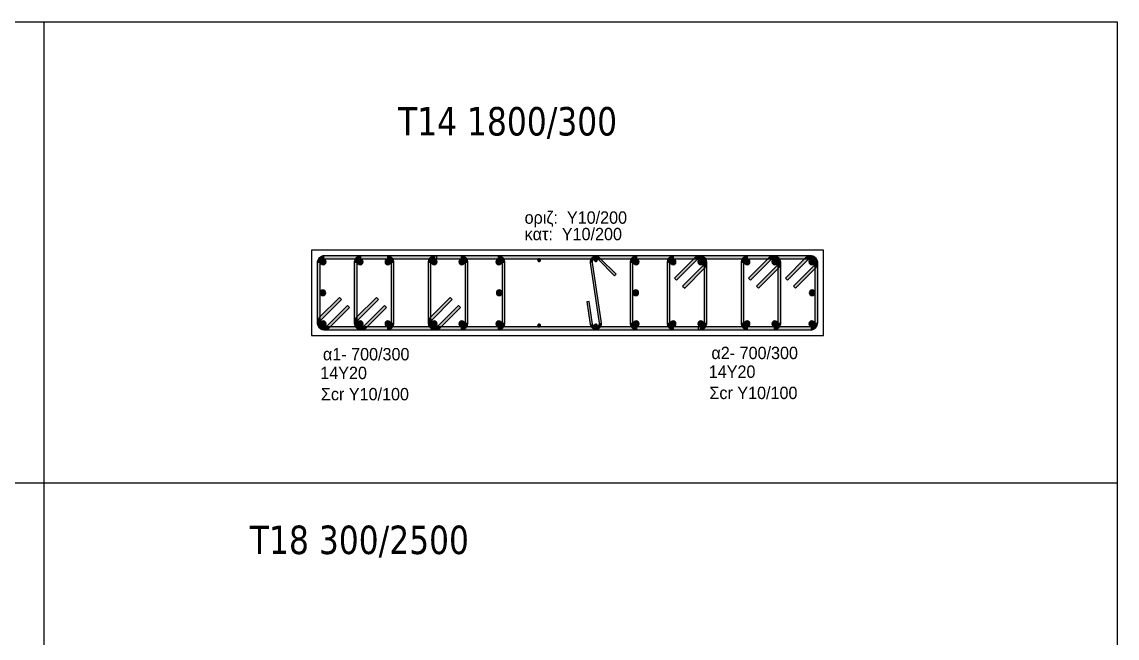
# Model space of a CAD drawing. Header units: millimetres. Extents: x -2171 to 1563, y -1758 to -1505.
# Drawn here: x -548.97 to -529.72, y -1601.08 to -1590.25 of the extents above; entities that cross this region are included whole.
import ezdxf

# ---------------------------------------------------------------- set-up
doc = ezdxf.new("R2010")
doc.units = ezdxf.units.MM
for name, color, linetype in [('-S_TEXT', 3, 'Continuous'), ('Col_Det', 7, 'Continuous'), ('Col_Det_Fill', 7, 'Continuous'), ('Geo_Col_Pro_1', 7, 'Continuous'), ('pinakaki', 153, 'Continuous')]:
    doc.layers.add(name, color=color, linetype=linetype)
doc.styles.add('S1Arl22_b_934_161', font='arial.ttf', dxfattribs={"width": 0.933629, "height": 0.002175})
doc.styles.get("Standard").update_dxf_attribs({"font": 'tahoma.ttf'})

msp = doc.modelspace()

# ---------------------------------------------------------------- hatches: boundary and pattern name
at = {"layer": 'Col_Det_Fill'}
for color, points in [(252, [(-543.6525, -1594.4098), (-543.6525, -1594.3598, 0.4142136), (-543.7775, -1594.4848), (-543.7275, -1594.4848, -0.4142136)]), (252, [(-540.6025, -1594.4098), (-540.6025, -1594.3598), (-543.6525, -1594.3598), (-543.6525, -1594.4098)]), (252, [(-543.0025, -1594.4098), (-543.0025, -1594.3598, 0.4142136), (-543.1275, -1594.4848), (-543.0775, -1594.4848, -0.4142136)]), (252, [(-542.5525, -1594.4098), (-542.5525, -1594.3598), (-543.0025, -1594.3598), (-543.0025, -1594.4098)]), (252, [(-542.4775, -1594.4848), (-542.4275, -1594.4848, 0.4142136), (-542.5525, -1594.3598), (-542.5525, -1594.4098, -0.4142136)]), (252, [(-541.7025, -1594.4098), (-541.7025, -1594.3598, 0.4142136), (-541.8275, -1594.4848), (-541.7775, -1594.4848, -0.4142136)]), (252, [(-541.2525, -1594.4098), (-541.2525, -1594.3598), (-541.7025, -1594.3598), (-541.7025, -1594.4098)]), (252, [(-537.076, -1594.4098), (-537.076, -1594.3598), (-541.679, -1594.3598), (-541.679, -1594.4098)]), (252, [(-541.1775, -1594.4848), (-541.1275, -1594.4848, 0.4142136), (-541.2525, -1594.3598), (-541.2525, -1594.4098, -0.4142136)]), (252, [(-540.5275, -1594.4848), (-540.4775, -1594.4848, 0.4142136), (-540.6025, -1594.3598), (-540.6025, -1594.4098, -0.4142136)]), (252, [(-538.9767, -1594.4846), (-538.9371, -1594.4786, -0.7233449), (-538.8353, -1594.4273), (-538.8071, -1594.399, 0.7233449)]), (252, [(-538.1525, -1594.4098), (-538.1525, -1594.3598, 0.4142136), (-538.2775, -1594.4848), (-538.2275, -1594.4848, -0.4142136)]), (252, [(-535.1025, -1594.4098), (-535.1025, -1594.3598), (-538.1525, -1594.3598), (-538.1525, -1594.4098)]), (252, [(-537.5025, -1594.4098), (-537.5025, -1594.3598, 0.4142136), (-537.6275, -1594.4848), (-537.5775, -1594.4848, -0.4142136)]), (252, [(-537.0525, -1594.4098), (-537.0525, -1594.3598), (-537.5025, -1594.3598), (-537.5025, -1594.4098)]), (252, [(-537.1055, -1594.4317), (-537.1409, -1594.3964), (-537.4945, -1594.7499), (-537.4591, -1594.7853)]), (252, [(-536.9775, -1594.4848), (-536.9275, -1594.4848, 0.6681786), (-537.1409, -1594.3964), (-537.1055, -1594.4317, -0.6681786)]), (252, [(-536.9995, -1594.5378), (-536.9641, -1594.5731, 0.6681786), (-537.0525, -1594.3598), (-537.0525, -1594.4098, -0.6681786)]), (252, [(-536.2025, -1594.4098), (-536.2025, -1594.3598, 0.4142136), (-536.3275, -1594.4848), (-536.2775, -1594.4848, -0.4142136)]), (252, [(-535.7525, -1594.4098), (-535.7525, -1594.3598), (-536.2025, -1594.3598), (-536.2025, -1594.4098)]), (252, [(-535.8055, -1594.4317), (-535.8409, -1594.3964), (-536.1945, -1594.7499), (-536.1591, -1594.7853)]), (252, [(-535.6775, -1594.4848), (-535.6275, -1594.4848, 0.6681786), (-535.8409, -1594.3964), (-535.8055, -1594.4317, -0.6681786)]), (252, [(-535.6995, -1594.5378), (-535.6641, -1594.5731, 0.6681786), (-535.7525, -1594.3598), (-535.7525, -1594.4098, -0.6681786)]), (252, [(-535.1555, -1594.4317), (-535.1909, -1594.3964), (-535.5445, -1594.7499), (-535.5091, -1594.7853)]), (252, [(-535.0275, -1594.4848), (-534.9775, -1594.4848, 0.6681786), (-535.1909, -1594.3964), (-535.1555, -1594.4317, -0.6681786)]), (252, [(-535.0495, -1594.5378), (-535.0141, -1594.5731, 0.6681786), (-535.1025, -1594.3598), (-535.1025, -1594.4098, -0.6681786)]), (252, [(-543.7275, -1594.4848), (-543.7775, -1594.4848), (-543.7775, -1595.5348), (-543.7275, -1595.5348)]), (12, [(-543.7202, -1594.4671, 0.4142136), (-543.6702, -1594.5171, 0.4142136), (-543.6202, -1594.4671, 0.4142136), (-543.6702, -1594.4171, 0.4142136)]), (252, [(-543.0775, -1594.4848), (-543.1275, -1594.4848), (-543.1275, -1595.5348), (-543.0775, -1595.5348)]), (56, [(-543.0702, -1594.4671, 0.4142136), (-543.0202, -1594.5171, 0.4142136), (-542.9702, -1594.4671, 0.4142136), (-543.0202, -1594.4171, 0.4142136)]), (56, [(-542.5848, -1594.4671, 0.4142136), (-542.5348, -1594.5171, 0.4142136), (-542.4848, -1594.4671, 0.4142136), (-542.5348, -1594.4171, 0.4142136)]), (252, [(-542.4775, -1595.5348), (-542.4275, -1595.5348), (-542.4275, -1594.4848), (-542.4775, -1594.4848)]), (252, [(-541.7775, -1594.4848), (-541.8275, -1594.4848), (-541.8275, -1595.5348), (-541.7775, -1595.5348)]), (56, [(-541.7702, -1594.4671, 0.4142136), (-541.7202, -1594.5171, 0.4142136), (-541.6702, -1594.4671, 0.4142136), (-541.7202, -1594.4171, 0.4142136)]), (56, [(-541.2848, -1594.4671, 0.4142136), (-541.2348, -1594.5171, 0.4142136), (-541.1848, -1594.4671, 0.4142136), (-541.2348, -1594.4171, 0.4142136)]), (252, [(-541.1775, -1595.5348), (-541.1275, -1595.5348), (-541.1275, -1594.4848), (-541.1775, -1594.4848)]), (12, [(-540.6348, -1594.4671, 0.4142136), (-540.5848, -1594.5171, 0.4142136), (-540.5348, -1594.4671, 0.4142136), (-540.5848, -1594.4171, 0.4142136)]), (252, [(-540.5275, -1595.5348), (-540.4775, -1595.5348), (-540.4775, -1594.4848), (-540.5275, -1594.4848)]), (133, [(-539.9023, -1594.4348, 0.4142136), (-539.8773, -1594.4598, 0.4142136), (-539.8523, -1594.4348, 0.4142136), (-539.8773, -1594.4098, 0.4142136)]), (252, [(-538.8184, -1595.5409), (-538.7789, -1595.5349), (-538.9371, -1594.4786), (-538.9767, -1594.4846)]), (133, [(-538.9028, -1594.4348, 0.4142136), (-538.8778, -1594.4598, 0.4142136), (-538.8528, -1594.4348, 0.4142136), (-538.8778, -1594.4098, 0.4142136)]), (252, [(-538.8071, -1594.399), (-538.8353, -1594.4273), (-538.5525, -1594.7102), (-538.5242, -1594.6819)]), (252, [(-538.2275, -1594.4848), (-538.2775, -1594.4848), (-538.2775, -1595.5348), (-538.2275, -1595.5348)]), (12, [(-538.1202, -1594.4671, 0.4142136), (-538.1702, -1594.4171, 0.4142136), (-538.2202, -1594.4671, 0.4142136), (-538.1702, -1594.5171, 0.4142136)]), (252, [(-537.5775, -1594.4848), (-537.6275, -1594.4848), (-537.6275, -1595.5348), (-537.5775, -1595.5348)]), (56, [(-537.4702, -1594.4671, 0.4142136), (-537.5202, -1594.4171, 0.4142136), (-537.5702, -1594.4671, 0.4142136), (-537.5202, -1594.5171, 0.4142136)]), (252, [(-537.353, -1594.8913), (-537.3177, -1594.9267), (-536.9641, -1594.5731), (-536.9995, -1594.5378)]), (56, [(-536.9848, -1594.4671, 0.4142136), (-537.0348, -1594.4171, 0.4142136), (-537.0848, -1594.4671, 0.4142136), (-537.0348, -1594.5171, 0.4142136)]), (252, [(-536.9775, -1595.5348), (-536.9275, -1595.5348), (-536.9275, -1594.4848), (-536.9775, -1594.4848)]), (252, [(-536.2775, -1594.4848), (-536.3275, -1594.4848), (-536.3275, -1595.5348), (-536.2775, -1595.5348)]), (56, [(-536.1702, -1594.4671, 0.4142136), (-536.2202, -1594.4171, 0.4142136), (-536.2702, -1594.4671, 0.4142136), (-536.2202, -1594.5171, 0.4142136)]), (252, [(-536.053, -1594.8913), (-536.0177, -1594.9267), (-535.6641, -1594.5731), (-535.6995, -1594.5378)]), (56, [(-535.6848, -1594.4671, 0.4142136), (-535.7348, -1594.4171, 0.4142136), (-535.7848, -1594.4671, 0.4142136), (-535.7348, -1594.5171, 0.4142136)]), (252, [(-535.6775, -1595.5348), (-535.6275, -1595.5348), (-535.6275, -1594.4848), (-535.6775, -1594.4848)]), (252, [(-535.403, -1594.8913), (-535.3677, -1594.9267), (-535.0141, -1594.5731), (-535.0495, -1594.5378)]), (12, [(-535.0348, -1594.4671, 0.4142136), (-535.0848, -1594.4171, 0.4142136), (-535.1348, -1594.4671, 0.4142136), (-535.0848, -1594.5171, 0.4142136)]), (252, [(-535.0275, -1595.5348), (-534.9775, -1595.5348), (-534.9775, -1594.4848), (-535.0275, -1594.4848)]), (12, [(-543.7275, -1595.0098, 0.4142136), (-543.6775, -1595.0598, 0.4142136), (-543.6275, -1595.0098, 0.4142136), (-543.6775, -1594.9598, 0.4142136)]), (12, [(-540.6275, -1595.0097, 0.4142136), (-540.5775, -1595.0597, 0.4142136), (-540.5275, -1595.0097, 0.4142136), (-540.5775, -1594.9597, 0.4142136)]), (12, [(-538.1275, -1595.0098, 0.4142136), (-538.1775, -1594.9598, 0.4142136), (-538.2275, -1595.0098, 0.4142136), (-538.1775, -1595.0598, 0.4142136)]), (12, [(-535.0275, -1595.0097, 0.4142136), (-535.0775, -1594.9597, 0.4142136), (-535.1275, -1595.0097, 0.4142136), (-535.0775, -1595.0597, 0.4142136)]), (252, [(-543.352, -1595.1282), (-543.3873, -1595.0928), (-543.7409, -1595.4464), (-543.7055, -1595.4817)]), (252, [(-542.702, -1595.1282), (-542.7373, -1595.0928), (-543.0909, -1595.4464), (-543.0555, -1595.4817)]), (252, [(-541.402, -1595.1282), (-541.4373, -1595.0928), (-541.7909, -1595.4464), (-541.7555, -1595.4817)]), (252, [(-538.9964, -1595.1631), (-539.0359, -1595.169), (-538.9767, -1595.5646), (-538.9371, -1595.5586)]), (252, [(-543.5995, -1595.5878), (-543.5641, -1595.6231), (-543.2106, -1595.2696), (-543.2459, -1595.2342)]), (252, [(-542.9495, -1595.5878), (-542.9141, -1595.6231), (-542.5606, -1595.2696), (-542.5959, -1595.2342)]), (252, [(-541.6495, -1595.5878), (-541.6141, -1595.6231), (-541.2606, -1595.2696), (-541.2959, -1595.2342)]), (252, [(-543.7055, -1595.4817), (-543.7409, -1595.4464, 0.6681786), (-543.6525, -1595.6598), (-543.6525, -1595.6098, -0.6681786)]), (252, [(-543.7275, -1595.5348), (-543.7775, -1595.5348, 0.6681786), (-543.5641, -1595.6231), (-543.5995, -1595.5878, -0.6681786)]), (12, [(-543.7202, -1595.5524, 0.4142136), (-543.6702, -1595.6024, 0.4142136), (-543.6202, -1595.5524, 0.4142136), (-543.6702, -1595.5024, 0.4142136)]), (252, [(-543.0555, -1595.4817), (-543.0909, -1595.4464, 0.6681786), (-543.0025, -1595.6598), (-543.0025, -1595.6098, -0.6681786)]), (252, [(-543.0775, -1595.5348), (-543.1275, -1595.5348, 0.6681786), (-542.9141, -1595.6231), (-542.9495, -1595.5878, -0.6681786)]), (56, [(-543.0702, -1595.5524, 0.4142136), (-543.0202, -1595.6024, 0.4142136), (-542.9702, -1595.5524, 0.4142136), (-543.0202, -1595.5024, 0.4142136)]), (56, [(-542.5848, -1595.5524, 0.4142136), (-542.5348, -1595.6024, 0.4142136), (-542.4848, -1595.5524, 0.4142136), (-542.5348, -1595.5024, 0.4142136)]), (252, [(-542.5525, -1595.6098), (-542.5525, -1595.6598, 0.4142136), (-542.4275, -1595.5348), (-542.4775, -1595.5348, -0.4142136)]), (252, [(-541.7555, -1595.4817), (-541.7909, -1595.4464, 0.6681786), (-541.7025, -1595.6598), (-541.7025, -1595.6098, -0.6681786)]), (252, [(-541.7775, -1595.5348), (-541.8275, -1595.5348, 0.6681786), (-541.6141, -1595.6231), (-541.6495, -1595.5878, -0.6681786)]), (56, [(-541.7702, -1595.5524, 0.4142136), (-541.7202, -1595.6024, 0.4142136), (-541.6702, -1595.5524, 0.4142136), (-541.7202, -1595.5024, 0.4142136)]), (56, [(-541.2848, -1595.5524, 0.4142136), (-541.2348, -1595.6024, 0.4142136), (-541.1848, -1595.5524, 0.4142136), (-541.2348, -1595.5024, 0.4142136)]), (252, [(-541.2525, -1595.6098), (-541.2525, -1595.6598, 0.4142136), (-541.1275, -1595.5348), (-541.1775, -1595.5348, -0.4142136)]), (12, [(-540.6348, -1595.5524, 0.4142136), (-540.5848, -1595.6024, 0.4142136), (-540.5348, -1595.5524, 0.4142136), (-540.5848, -1595.5024, 0.4142136)]), (252, [(-540.6025, -1595.6098), (-540.6025, -1595.6598, 0.4142136), (-540.4775, -1595.5348), (-540.5275, -1595.5348, -0.4142136)]), (252, [(-538.9371, -1595.5586), (-538.9767, -1595.5646, 1), (-538.7789, -1595.5349), (-538.8184, -1595.5409, -1)]), (252, [(-538.2275, -1595.5348), (-538.2775, -1595.5348, 0.4142136), (-538.1525, -1595.6598), (-538.1525, -1595.6098, -0.4142136)]), (12, [(-538.1202, -1595.5524, 0.4142136), (-538.1702, -1595.5024, 0.4142136), (-538.2202, -1595.5524, 0.4142136), (-538.1702, -1595.6024, 0.4142136)]), (252, [(-537.5775, -1595.5348), (-537.6275, -1595.5348, 0.4142136), (-537.5025, -1595.6598), (-537.5025, -1595.6098, -0.4142136)]), (56, [(-537.4702, -1595.5524, 0.4142136), (-537.5202, -1595.5024, 0.4142136), (-537.5702, -1595.5524, 0.4142136), (-537.5202, -1595.6024, 0.4142136)]), (56, [(-536.9848, -1595.5524, 0.4142136), (-537.0348, -1595.5024, 0.4142136), (-537.0848, -1595.5524, 0.4142136), (-537.0348, -1595.6024, 0.4142136)]), (252, [(-537.0525, -1595.6098), (-537.0525, -1595.6598, 0.4142136), (-536.9275, -1595.5348), (-536.9775, -1595.5348, -0.4142136)]), (252, [(-536.2775, -1595.5348), (-536.3275, -1595.5348, 0.4142136), (-536.2025, -1595.6598), (-536.2025, -1595.6098, -0.4142136)]), (56, [(-536.1702, -1595.5524, 0.4142136), (-536.2202, -1595.5024, 0.4142136), (-536.2702, -1595.5524, 0.4142136), (-536.2202, -1595.6024, 0.4142136)]), (56, [(-535.6848, -1595.5524, 0.4142136), (-535.7348, -1595.5024, 0.4142136), (-535.7848, -1595.5524, 0.4142136), (-535.7348, -1595.6024, 0.4142136)]), (252, [(-535.7525, -1595.6098), (-535.7525, -1595.6598, 0.4142136), (-535.6275, -1595.5348), (-535.6775, -1595.5348, -0.4142136)]), (12, [(-535.0348, -1595.5524, 0.4142136), (-535.0848, -1595.5024, 0.4142136), (-535.1348, -1595.5524, 0.4142136), (-535.0848, -1595.6024, 0.4142136)]), (252, [(-535.1025, -1595.6098), (-535.1025, -1595.6598, 0.4142136), (-534.9775, -1595.5348), (-535.0275, -1595.5348, -0.4142136)]), (252, [(-543.6525, -1595.6098), (-543.6525, -1595.6598), (-540.6025, -1595.6598), (-540.6025, -1595.6098)]), (252, [(-543.0025, -1595.6098), (-543.0025, -1595.6598), (-542.5525, -1595.6598), (-542.5525, -1595.6098)]), (252, [(-541.7025, -1595.6098), (-541.7025, -1595.6598), (-541.2525, -1595.6598), (-541.2525, -1595.6098)]), (252, [(-541.679, -1595.6098), (-541.679, -1595.6598), (-537.076, -1595.6598), (-537.076, -1595.6098)]), (133, [(-539.9023, -1595.5848, 0.4142136), (-539.8773, -1595.6098, 0.4142136), (-539.8523, -1595.5848, 0.4142136), (-539.8773, -1595.5598, 0.4142136)]), (133, [(-538.9028, -1595.5848, 0.4142136), (-538.8778, -1595.6098, 0.4142136), (-538.8528, -1595.5848, 0.4142136), (-538.8778, -1595.5598, 0.4142136)]), (252, [(-538.1525, -1595.6098), (-538.1525, -1595.6598), (-535.1025, -1595.6598), (-535.1025, -1595.6098)]), (252, [(-537.5025, -1595.6098), (-537.5025, -1595.6598), (-537.0525, -1595.6598), (-537.0525, -1595.6098)]), (252, [(-536.2025, -1595.6098), (-536.2025, -1595.6598), (-535.7525, -1595.6598), (-535.7525, -1595.6098)])]:
    msp.add_hatch(color=color, dxfattribs=at).paths.add_polyline_path(points)

# ---------------------------------------------------------------- linework, layer by layer
at = {"layer": '-S_TEXT', "ltscale": 5}
msp.add_lwpolyline([(-587.864, -1590.2497), (-529.7165, -1590.2497), (-529.7165, -1630.2944), (-587.864, -1630.2944)], close=True, dxfattribs=at)
at = {"layer": 'Col_Det', "color": 7}
for points in [[(-534.8775, -1594.2598), (-543.8775, -1594.2598)], [(-543.8775, -1594.2598), (-543.8775, -1595.7598)], [(-540.6025, -1594.3598), (-543.6525, -1594.3598)], [(-542.5525, -1594.3598), (-543.0025, -1594.3598)], [(-541.2525, -1594.3598), (-541.7025, -1594.3598)], [(-537.076, -1594.3598), (-541.679, -1594.3598)], [(-541.679, -1594.3598), (-541.679, -1594.4098)], [(-535.1025, -1594.3598), (-538.1525, -1594.3598)], [(-537.0525, -1594.3598), (-537.5025, -1594.3598)], [(-537.1409, -1594.3964), (-537.4945, -1594.7499)], [(-537.076, -1594.4098), (-537.076, -1594.3598)], [(-535.7525, -1594.3598), (-536.2025, -1594.3598)], [(-535.8409, -1594.3964), (-536.1945, -1594.7499)], [(-535.1909, -1594.3964), (-535.5445, -1594.7499)], [(-534.8775, -1595.7598), (-534.8775, -1594.2598)], [(-543.7775, -1594.4848), (-543.7775, -1595.5348)], [(-543.7275, -1595.5348), (-543.7275, -1594.4848)], [(-543.6525, -1594.4098), (-540.6025, -1594.4098)], [(-543.1275, -1594.4848), (-543.1275, -1595.5348)], [(-543.0775, -1595.5348), (-543.0775, -1594.4848)], [(-543.0025, -1594.4098), (-542.5525, -1594.4098)], [(-542.4775, -1594.4848), (-542.4775, -1595.5348)], [(-542.4275, -1595.5348), (-542.4275, -1594.4848)], [(-541.8275, -1594.4848), (-541.8275, -1595.5348)], [(-541.7775, -1595.5348), (-541.7775, -1594.4848)], [(-541.7025, -1594.4098), (-541.2525, -1594.4098)], [(-541.679, -1594.4098), (-537.076, -1594.4098)], [(-541.1775, -1594.4848), (-541.1775, -1595.5348)], [(-541.1275, -1595.5348), (-541.1275, -1594.4848)], [(-540.5275, -1594.4848), (-540.5275, -1595.5348)], [(-540.4775, -1595.5348), (-540.4775, -1594.4848)], [(-538.9767, -1594.4846), (-538.8184, -1595.5409)], [(-538.7789, -1595.5349), (-538.9371, -1594.4786)], [(-538.8353, -1594.4273), (-538.5525, -1594.7102)], [(-538.5242, -1594.6819), (-538.8071, -1594.399)], [(-538.2775, -1594.4848), (-538.2775, -1595.5348)], [(-538.2275, -1595.5348), (-538.2275, -1594.4848)], [(-538.1525, -1594.4098), (-535.1025, -1594.4098)], [(-537.6275, -1594.4848), (-537.6275, -1595.5348)], [(-537.5775, -1595.5348), (-537.5775, -1594.4848)], [(-537.5025, -1594.4098), (-537.0525, -1594.4098)], [(-537.4591, -1594.7853), (-537.1055, -1594.4317)], [(-536.9995, -1594.5378), (-537.353, -1594.8913)], [(-537.3177, -1594.9267), (-536.9641, -1594.5731)], [(-536.9775, -1594.4848), (-536.9775, -1595.5348)], [(-536.9275, -1595.5348), (-536.9275, -1594.4848)], [(-536.3275, -1594.4848), (-536.3275, -1595.5348)], [(-536.2775, -1595.5348), (-536.2775, -1594.4848)], [(-536.2025, -1594.4098), (-535.7525, -1594.4098)], [(-536.1591, -1594.7853), (-535.8055, -1594.4317)], [(-535.6995, -1594.5378), (-536.053, -1594.8913)], [(-536.0177, -1594.9267), (-535.6641, -1594.5731)], [(-535.6775, -1594.4848), (-535.6775, -1595.5348)], [(-535.6275, -1595.5348), (-535.6275, -1594.4848)], [(-535.5091, -1594.7853), (-535.1555, -1594.4317)], [(-535.0495, -1594.5378), (-535.403, -1594.8913)], [(-535.3677, -1594.9267), (-535.0141, -1594.5731)], [(-535.0275, -1594.4848), (-535.0275, -1595.5348)], [(-534.9775, -1595.5348), (-534.9775, -1594.4848)], [(-538.5525, -1594.7102), (-538.5242, -1594.6819)], [(-537.4945, -1594.7499), (-537.4591, -1594.7853)], [(-536.1945, -1594.7499), (-536.1591, -1594.7853)], [(-535.5445, -1594.7499), (-535.5091, -1594.7853)], [(-537.353, -1594.8913), (-537.3177, -1594.9267)], [(-536.053, -1594.8913), (-536.0177, -1594.9267)], [(-535.403, -1594.8913), (-535.3677, -1594.9267)], [(-543.3873, -1595.0928), (-543.7409, -1595.4464)], [(-543.7055, -1595.4817), (-543.352, -1595.1282)], [(-543.352, -1595.1282), (-543.3873, -1595.0928)], [(-542.7373, -1595.0928), (-543.0909, -1595.4464)], [(-543.0555, -1595.4817), (-542.702, -1595.1282)], [(-542.702, -1595.1282), (-542.7373, -1595.0928)], [(-541.4373, -1595.0928), (-541.7909, -1595.4464)], [(-541.7555, -1595.4817), (-541.402, -1595.1282)], [(-541.402, -1595.1282), (-541.4373, -1595.0928)], [(-538.9964, -1595.1631), (-539.0359, -1595.169)], [(-538.9371, -1595.5586), (-538.9964, -1595.1631)], [(-543.2459, -1595.2342), (-543.5995, -1595.5878)], [(-543.5641, -1595.6231), (-543.2106, -1595.2696)], [(-543.2106, -1595.2696), (-543.2459, -1595.2342)], [(-542.5959, -1595.2342), (-542.9495, -1595.5878)], [(-542.9141, -1595.6231), (-542.5606, -1595.2696)], [(-542.5606, -1595.2696), (-542.5959, -1595.2342)], [(-541.2959, -1595.2342), (-541.6495, -1595.5878)], [(-541.6141, -1595.6231), (-541.2606, -1595.2696)], [(-541.2606, -1595.2696), (-541.2959, -1595.2342)], [(-539.0359, -1595.169), (-538.9767, -1595.5646)], [(-540.6025, -1595.6098), (-543.6525, -1595.6098)], [(-543.6525, -1595.6598), (-540.6025, -1595.6598)], [(-542.5525, -1595.6098), (-543.0025, -1595.6098)], [(-543.0025, -1595.6598), (-542.5525, -1595.6598)], [(-541.2525, -1595.6098), (-541.7025, -1595.6098)], [(-541.7025, -1595.6598), (-541.2525, -1595.6598)], [(-541.679, -1595.6098), (-541.679, -1595.6598)], [(-537.076, -1595.6098), (-541.679, -1595.6098)], [(-541.679, -1595.6598), (-537.076, -1595.6598)], [(-535.1025, -1595.6098), (-538.1525, -1595.6098)], [(-538.1525, -1595.6598), (-535.1025, -1595.6598)], [(-537.0525, -1595.6098), (-537.5025, -1595.6098)], [(-537.5025, -1595.6598), (-537.0525, -1595.6598)], [(-537.076, -1595.6598), (-537.076, -1595.6098)], [(-535.7525, -1595.6098), (-536.2025, -1595.6098)], [(-536.2025, -1595.6598), (-535.7525, -1595.6598)], [(-543.8775, -1595.7598), (-534.8775, -1595.7598)]]:
    msp.add_lwpolyline(points, dxfattribs=at)
for points in [[(-543.6525, -1594.3598, 0.4142136), (-543.7775, -1594.4848)], [(-543.0025, -1594.3598, 0.4142136), (-543.1275, -1594.4848)], [(-542.4275, -1594.4848, 0.4142136), (-542.5525, -1594.3598)], [(-541.7025, -1594.3598, 0.4142136), (-541.8275, -1594.4848)], [(-541.1275, -1594.4848, 0.4142136), (-541.2525, -1594.3598)], [(-540.4775, -1594.4848, 0.4142136), (-540.6025, -1594.3598)], [(-538.8071, -1594.399, 0.7233449), (-538.9767, -1594.4846, 0.7233449)], [(-538.1525, -1594.3598, 0.4142136), (-538.2775, -1594.4848)], [(-537.5025, -1594.3598, 0.4142136), (-537.6275, -1594.4848)], [(-536.9275, -1594.4848, 0.6681786), (-537.1409, -1594.3964)], [(-536.9641, -1594.5731, 0.6681786), (-537.0525, -1594.3598)], [(-536.2025, -1594.3598, 0.4142136), (-536.3275, -1594.4848)], [(-535.6275, -1594.4848, 0.6681786), (-535.8409, -1594.3964)], [(-535.6641, -1594.5731, 0.6681786), (-535.7525, -1594.3598)], [(-534.9775, -1594.4848, 0.6681786), (-535.1909, -1594.3964)], [(-535.0141, -1594.5731, 0.6681786), (-535.1025, -1594.3598)], [(-543.7275, -1594.4848, -0.4142136), (-543.6525, -1594.4098, -0.4142136)], [(-543.6702, -1594.4171, 0.4142136), (-543.7202, -1594.4671, 0.4142136)], [(-543.7202, -1594.4671, 0.4142136), (-543.6702, -1594.5171, 0.4142136)], [(-543.6202, -1594.4671, 0.4142136), (-543.6702, -1594.4171, 0.4142136)], [(-543.6702, -1594.5171, 0.4142136), (-543.6202, -1594.4671, 0.4142136)], [(-543.0775, -1594.4848, -0.4142136), (-543.0025, -1594.4098, -0.4142136)], [(-543.0202, -1594.4171, 0.4142136), (-543.0702, -1594.4671, 0.4142136)], [(-543.0702, -1594.4671, 0.4142136), (-543.0202, -1594.5171, 0.4142136)], [(-542.9702, -1594.4671, 0.4142136), (-543.0202, -1594.4171, 0.4142136)], [(-543.0202, -1594.5171, 0.4142136), (-542.9702, -1594.4671, 0.4142136)], [(-542.5348, -1594.4171, 0.4142136), (-542.5848, -1594.4671, 0.4142136)], [(-542.5848, -1594.4671, 0.4142136), (-542.5348, -1594.5171, 0.4142136)], [(-542.5525, -1594.4098, -0.4142136), (-542.4775, -1594.4848, -0.4142136)], [(-542.4848, -1594.4671, 0.4142136), (-542.5348, -1594.4171, 0.4142136)], [(-542.5348, -1594.5171, 0.4142136), (-542.4848, -1594.4671, 0.4142136)], [(-541.7775, -1594.4848, -0.4142136), (-541.7025, -1594.4098, -0.4142136)], [(-541.7202, -1594.4171, 0.4142136), (-541.7702, -1594.4671, 0.4142136)], [(-541.7702, -1594.4671, 0.4142136), (-541.7202, -1594.5171, 0.4142136)], [(-541.6702, -1594.4671, 0.4142136), (-541.7202, -1594.4171, 0.4142136)], [(-541.7202, -1594.5171, 0.4142136), (-541.6702, -1594.4671, 0.4142136)], [(-541.2348, -1594.4171, 0.4142136), (-541.2848, -1594.4671, 0.4142136)], [(-541.2848, -1594.4671, 0.4142136), (-541.2348, -1594.5171, 0.4142136)], [(-541.2525, -1594.4098, -0.4142136), (-541.1775, -1594.4848, -0.4142136)], [(-541.1848, -1594.4671, 0.4142136), (-541.2348, -1594.4171, 0.4142136)], [(-541.2348, -1594.5171, 0.4142136), (-541.1848, -1594.4671, 0.4142136)], [(-540.5848, -1594.4171, 0.4142136), (-540.6348, -1594.4671, 0.4142136)], [(-540.6348, -1594.4671, 0.4142136), (-540.5848, -1594.5171, 0.4142136)], [(-540.6025, -1594.4098, -0.4142136), (-540.5275, -1594.4848, -0.4142136)], [(-540.5348, -1594.4671, 0.4142136), (-540.5848, -1594.4171, 0.4142136)], [(-540.5848, -1594.5171, 0.4142136), (-540.5348, -1594.4671, 0.4142136)], [(-539.8773, -1594.4098, 0.4142136), (-539.9023, -1594.4348, 0.4142136)], [(-539.9023, -1594.4348, 0.4142136), (-539.8773, -1594.4598, 0.4142136)], [(-539.8523, -1594.4348, 0.4142136), (-539.8773, -1594.4098, 0.4142136)], [(-539.8773, -1594.4598, 0.4142136), (-539.8523, -1594.4348, 0.4142136)], [(-538.9371, -1594.4786, -0.7233449), (-538.8353, -1594.4273)], [(-538.8778, -1594.4098, 0.4142136), (-538.9028, -1594.4348, 0.4142136)], [(-538.9028, -1594.4348, 0.4142136), (-538.8778, -1594.4598, 0.4142136)], [(-538.8528, -1594.4348, 0.4142136), (-538.8778, -1594.4098, 0.4142136)], [(-538.8778, -1594.4598, 0.4142136), (-538.8528, -1594.4348, 0.4142136)], [(-538.2275, -1594.4848, -0.4142136), (-538.1525, -1594.4098, -0.4142136)], [(-538.1702, -1594.4171, 0.4142136), (-538.2202, -1594.4671, 0.4142136)], [(-538.2202, -1594.4671, 0.4142136), (-538.1702, -1594.5171, 0.4142136)], [(-538.1202, -1594.4671, 0.4142136), (-538.1702, -1594.4171, 0.4142136)], [(-538.1702, -1594.5171, 0.4142136), (-538.1202, -1594.4671, 0.4142136)], [(-537.5775, -1594.4848, -0.4142136), (-537.5025, -1594.4098, -0.4142136)], [(-537.5202, -1594.4171, 0.4142136), (-537.5702, -1594.4671, 0.4142136)], [(-537.5702, -1594.4671, 0.4142136), (-537.5202, -1594.5171, 0.4142136)], [(-537.4702, -1594.4671, 0.4142136), (-537.5202, -1594.4171, 0.4142136)], [(-537.5202, -1594.5171, 0.4142136), (-537.4702, -1594.4671, 0.4142136)], [(-537.1055, -1594.4317, -0.6681786), (-536.9775, -1594.4848, -0.6681786)], [(-537.0348, -1594.4171, 0.4142136), (-537.0848, -1594.4671, 0.4142136)], [(-537.0848, -1594.4671, 0.4142136), (-537.0348, -1594.5171, 0.4142136)], [(-537.0525, -1594.4098, -0.6681786), (-536.9995, -1594.5378, -0.6681786)], [(-536.9848, -1594.4671, 0.4142136), (-537.0348, -1594.4171, 0.4142136)], [(-537.0348, -1594.5171, 0.4142136), (-536.9848, -1594.4671, 0.4142136)], [(-536.2775, -1594.4848, -0.4142136), (-536.2025, -1594.4098, -0.4142136)], [(-536.2202, -1594.4171, 0.4142136), (-536.2702, -1594.4671, 0.4142136)], [(-536.2702, -1594.4671, 0.4142136), (-536.2202, -1594.5171, 0.4142136)], [(-536.1702, -1594.4671, 0.4142136), (-536.2202, -1594.4171, 0.4142136)], [(-536.2202, -1594.5171, 0.4142136), (-536.1702, -1594.4671, 0.4142136)], [(-535.8055, -1594.4317, -0.6681786), (-535.6775, -1594.4848, -0.6681786)], [(-535.7348, -1594.4171, 0.4142136), (-535.7848, -1594.4671, 0.4142136)], [(-535.7848, -1594.4671, 0.4142136), (-535.7348, -1594.5171, 0.4142136)], [(-535.7525, -1594.4098, -0.6681786), (-535.6995, -1594.5378, -0.6681786)], [(-535.6848, -1594.4671, 0.4142136), (-535.7348, -1594.4171, 0.4142136)], [(-535.7348, -1594.5171, 0.4142136), (-535.6848, -1594.4671, 0.4142136)], [(-535.1555, -1594.4317, -0.6681786), (-535.0275, -1594.4848, -0.6681786)], [(-535.0848, -1594.4171, 0.4142136), (-535.1348, -1594.4671, 0.4142136)], [(-535.1348, -1594.4671, 0.4142136), (-535.0848, -1594.5171, 0.4142136)], [(-535.1025, -1594.4098, -0.6681786), (-535.0495, -1594.5378, -0.6681786)], [(-535.0348, -1594.4671, 0.4142136), (-535.0848, -1594.4171, 0.4142136)], [(-535.0848, -1594.5171, 0.4142136), (-535.0348, -1594.4671, 0.4142136)], [(-543.6775, -1594.9598, 0.4142136), (-543.7275, -1595.0098, 0.4142136)], [(-543.6275, -1595.0098, 0.4142136), (-543.6775, -1594.9598, 0.4142136)], [(-540.5775, -1594.9597, 0.4142136), (-540.6275, -1595.0097, 0.4142136)], [(-540.5275, -1595.0097, 0.4142136), (-540.5775, -1594.9597, 0.4142136)], [(-538.1775, -1594.9598, 0.4142136), (-538.2275, -1595.0098, 0.4142136)], [(-538.1275, -1595.0098, 0.4142136), (-538.1775, -1594.9598, 0.4142136)], [(-535.0775, -1594.9597, 0.4142136), (-535.1275, -1595.0097, 0.4142136)], [(-535.0275, -1595.0097, 0.4142136), (-535.0775, -1594.9597, 0.4142136)], [(-543.7275, -1595.0098, 0.4142136), (-543.6775, -1595.0598, 0.4142136)], [(-543.6775, -1595.0598, 0.4142136), (-543.6275, -1595.0098, 0.4142136)], [(-540.6275, -1595.0097, 0.4142136), (-540.5775, -1595.0597, 0.4142136)], [(-540.5775, -1595.0597, 0.4142136), (-540.5275, -1595.0097, 0.4142136)], [(-538.2275, -1595.0098, 0.4142136), (-538.1775, -1595.0598, 0.4142136)], [(-538.1775, -1595.0598, 0.4142136), (-538.1275, -1595.0098, 0.4142136)], [(-535.1275, -1595.0097, 0.4142136), (-535.0775, -1595.0597, 0.4142136)], [(-535.0775, -1595.0597, 0.4142136), (-535.0275, -1595.0097, 0.4142136)], [(-543.7409, -1595.4464, 0.6681786), (-543.6525, -1595.6598)], [(-543.7775, -1595.5348, 0.6681786), (-543.5641, -1595.6231)], [(-543.6525, -1595.6098, -0.6681786), (-543.7055, -1595.4817, -0.6681786)], [(-543.5995, -1595.5878, -0.6681786), (-543.7275, -1595.5348, -0.6681786)], [(-543.6702, -1595.5024, 0.4142136), (-543.7202, -1595.5524, 0.4142136)], [(-543.7202, -1595.5524, 0.4142136), (-543.6702, -1595.6024, 0.4142136)], [(-543.6202, -1595.5524, 0.4142136), (-543.6702, -1595.5024, 0.4142136)], [(-543.6702, -1595.6024, 0.4142136), (-543.6202, -1595.5524, 0.4142136)], [(-543.0909, -1595.4464, 0.6681786), (-543.0025, -1595.6598)], [(-543.1275, -1595.5348, 0.6681786), (-542.9141, -1595.6231)], [(-543.0025, -1595.6098, -0.6681786), (-543.0555, -1595.4817, -0.6681786)], [(-542.9495, -1595.5878, -0.6681786), (-543.0775, -1595.5348, -0.6681786)], [(-543.0202, -1595.5024, 0.4142136), (-543.0702, -1595.5524, 0.4142136)], [(-543.0702, -1595.5524, 0.4142136), (-543.0202, -1595.6024, 0.4142136)], [(-542.9702, -1595.5524, 0.4142136), (-543.0202, -1595.5024, 0.4142136)], [(-543.0202, -1595.6024, 0.4142136), (-542.9702, -1595.5524, 0.4142136)], [(-542.5348, -1595.5024, 0.4142136), (-542.5848, -1595.5524, 0.4142136)], [(-542.5848, -1595.5524, 0.4142136), (-542.5348, -1595.6024, 0.4142136)], [(-542.5525, -1595.6598, 0.4142136), (-542.4275, -1595.5348)], [(-542.4775, -1595.5348, -0.4142136), (-542.5525, -1595.6098, -0.4142136)], [(-542.4848, -1595.5524, 0.4142136), (-542.5348, -1595.5024, 0.4142136)], [(-542.5348, -1595.6024, 0.4142136), (-542.4848, -1595.5524, 0.4142136)], [(-541.7909, -1595.4464, 0.6681786), (-541.7025, -1595.6598)], [(-541.8275, -1595.5348, 0.6681786), (-541.6141, -1595.6231)], [(-541.7025, -1595.6098, -0.6681786), (-541.7555, -1595.4817, -0.6681786)], [(-541.6495, -1595.5878, -0.6681786), (-541.7775, -1595.5348, -0.6681786)], [(-541.7202, -1595.5024, 0.4142136), (-541.7702, -1595.5524, 0.4142136)], [(-541.7702, -1595.5524, 0.4142136), (-541.7202, -1595.6024, 0.4142136)], [(-541.6702, -1595.5524, 0.4142136), (-541.7202, -1595.5024, 0.4142136)], [(-541.7202, -1595.6024, 0.4142136), (-541.6702, -1595.5524, 0.4142136)], [(-541.2348, -1595.5024, 0.4142136), (-541.2848, -1595.5524, 0.4142136)], [(-541.2848, -1595.5524, 0.4142136), (-541.2348, -1595.6024, 0.4142136)], [(-541.2525, -1595.6598, 0.4142136), (-541.1275, -1595.5348)], [(-541.1775, -1595.5348, -0.4142136), (-541.2525, -1595.6098, -0.4142136)], [(-541.1848, -1595.5524, 0.4142136), (-541.2348, -1595.5024, 0.4142136)], [(-541.2348, -1595.6024, 0.4142136), (-541.1848, -1595.5524, 0.4142136)], [(-540.5848, -1595.5024, 0.4142136), (-540.6348, -1595.5524, 0.4142136)], [(-540.6348, -1595.5524, 0.4142136), (-540.5848, -1595.6024, 0.4142136)], [(-540.6025, -1595.6598, 0.4142136), (-540.4775, -1595.5348)], [(-540.5275, -1595.5348, -0.4142136), (-540.6025, -1595.6098, -0.4142136)], [(-540.5348, -1595.5524, 0.4142136), (-540.5848, -1595.5024, 0.4142136)], [(-540.5848, -1595.6024, 0.4142136), (-540.5348, -1595.5524, 0.4142136)], [(-538.9767, -1595.5646, 1), (-538.7789, -1595.5349)], [(-538.8184, -1595.5409, -1), (-538.9371, -1595.5586, -1)], [(-538.2775, -1595.5348, 0.4142136), (-538.1525, -1595.6598)], [(-538.1525, -1595.6098, -0.4142136), (-538.2275, -1595.5348, -0.4142136)], [(-538.1702, -1595.5024, 0.4142136), (-538.2202, -1595.5524, 0.4142136)], [(-538.2202, -1595.5524, 0.4142136), (-538.1702, -1595.6024, 0.4142136)], [(-538.1202, -1595.5524, 0.4142136), (-538.1702, -1595.5024, 0.4142136)], [(-538.1702, -1595.6024, 0.4142136), (-538.1202, -1595.5524, 0.4142136)], [(-537.6275, -1595.5348, 0.4142136), (-537.5025, -1595.6598)], [(-537.5025, -1595.6098, -0.4142136), (-537.5775, -1595.5348, -0.4142136)], [(-537.5202, -1595.5024, 0.4142136), (-537.5702, -1595.5524, 0.4142136)], [(-537.5702, -1595.5524, 0.4142136), (-537.5202, -1595.6024, 0.4142136)], [(-537.4702, -1595.5524, 0.4142136), (-537.5202, -1595.5024, 0.4142136)], [(-537.5202, -1595.6024, 0.4142136), (-537.4702, -1595.5524, 0.4142136)], [(-537.0348, -1595.5024, 0.4142136), (-537.0848, -1595.5524, 0.4142136)], [(-537.0848, -1595.5524, 0.4142136), (-537.0348, -1595.6024, 0.4142136)], [(-537.0525, -1595.6598, 0.4142136), (-536.9275, -1595.5348)], [(-536.9775, -1595.5348, -0.4142136), (-537.0525, -1595.6098, -0.4142136)], [(-536.9848, -1595.5524, 0.4142136), (-537.0348, -1595.5024, 0.4142136)], [(-537.0348, -1595.6024, 0.4142136), (-536.9848, -1595.5524, 0.4142136)], [(-536.3275, -1595.5348, 0.4142136), (-536.2025, -1595.6598)], [(-536.2025, -1595.6098, -0.4142136), (-536.2775, -1595.5348, -0.4142136)], [(-536.2202, -1595.5024, 0.4142136), (-536.2702, -1595.5524, 0.4142136)], [(-536.2702, -1595.5524, 0.4142136), (-536.2202, -1595.6024, 0.4142136)], [(-536.1702, -1595.5524, 0.4142136), (-536.2202, -1595.5024, 0.4142136)], [(-536.2202, -1595.6024, 0.4142136), (-536.1702, -1595.5524, 0.4142136)], [(-535.7348, -1595.5024, 0.4142136), (-535.7848, -1595.5524, 0.4142136)], [(-535.7848, -1595.5524, 0.4142136), (-535.7348, -1595.6024, 0.4142136)], [(-535.7525, -1595.6598, 0.4142136), (-535.6275, -1595.5348)], [(-535.6775, -1595.5348, -0.4142136), (-535.7525, -1595.6098, -0.4142136)], [(-535.6848, -1595.5524, 0.4142136), (-535.7348, -1595.5024, 0.4142136)], [(-535.7348, -1595.6024, 0.4142136), (-535.6848, -1595.5524, 0.4142136)], [(-535.0848, -1595.5024, 0.4142136), (-535.1348, -1595.5524, 0.4142136)], [(-535.1348, -1595.5524, 0.4142136), (-535.0848, -1595.6024, 0.4142136)], [(-535.1025, -1595.6598, 0.4142136), (-534.9775, -1595.5348)], [(-535.0275, -1595.5348, -0.4142136), (-535.1025, -1595.6098, -0.4142136)], [(-535.0348, -1595.5524, 0.4142136), (-535.0848, -1595.5024, 0.4142136)], [(-535.0848, -1595.6024, 0.4142136), (-535.0348, -1595.5524, 0.4142136)], [(-539.8773, -1595.5598, 0.4142136), (-539.9023, -1595.5848, 0.4142136)], [(-539.9023, -1595.5848, 0.4142136), (-539.8773, -1595.6098, 0.4142136)], [(-539.8523, -1595.5848, 0.4142136), (-539.8773, -1595.5598, 0.4142136)], [(-539.8773, -1595.6098, 0.4142136), (-539.8523, -1595.5848, 0.4142136)], [(-538.8778, -1595.5598, 0.4142136), (-538.9028, -1595.5848, 0.4142136)], [(-538.9028, -1595.5848, 0.4142136), (-538.8778, -1595.6098, 0.4142136)], [(-538.8528, -1595.5848, 0.4142136), (-538.8778, -1595.5598, 0.4142136)], [(-538.8778, -1595.6098, 0.4142136), (-538.8528, -1595.5848, 0.4142136)]]:
    msp.add_lwpolyline(points, format="xyb", dxfattribs=at)
at = {"layer": 'Geo_Col_Pro_1', "color": 4, "linetype": 'Continuous', "ltscale": 0.5}
for p, q in [((-548.5841, -1590.2497), (-548.5841, -1615.6192)), ((-587.864, -1598.3514), (-529.7165, -1598.3514))]:
    msp.add_line(p, q, dxfattribs=at)

# ---------------------------------------------------------------- texts
at = {"layer": 'Col_Det', "color": 7, "style": 'S1Arl22_b_934_161', "width": 0.933629}
for s, p in [('οριζ:  Y10/200', (-540.1311, -1593.7961, 14.75)), ('κατ:  Y10/200', (-540.1311, -1594.0861, 14.75)), (' α1- 700/300', (-543.7546, -1596.197, 14.75)), (' α2- 700/300', (-536.9257, -1596.1748, 14.75)), ('14Y20', (-543.7231, -1596.5265, 14.75)), ('14Y20', (-536.8942, -1596.5043, 14.75)), ('Σcr Y10/100', (-543.7112, -1596.899, 14.75)), ('Σcr Y10/100', (-536.8824, -1596.8768, 14.75))]:
    msp.add_text(s, height=0.2175, dxfattribs=at).set_placement(p)
at = {"layer": 'pinakaki', "color": 1, "width": 0.933629}
for s, p in [('Τ14 1800/300', (-542.3557, -1592.2455)), ('Τ18 300/2500', (-544.9602, -1599.6001))]:
    msp.add_text(s, height=0.5, dxfattribs=at).set_placement(p)

doc.saveas('drawing.dxf')
